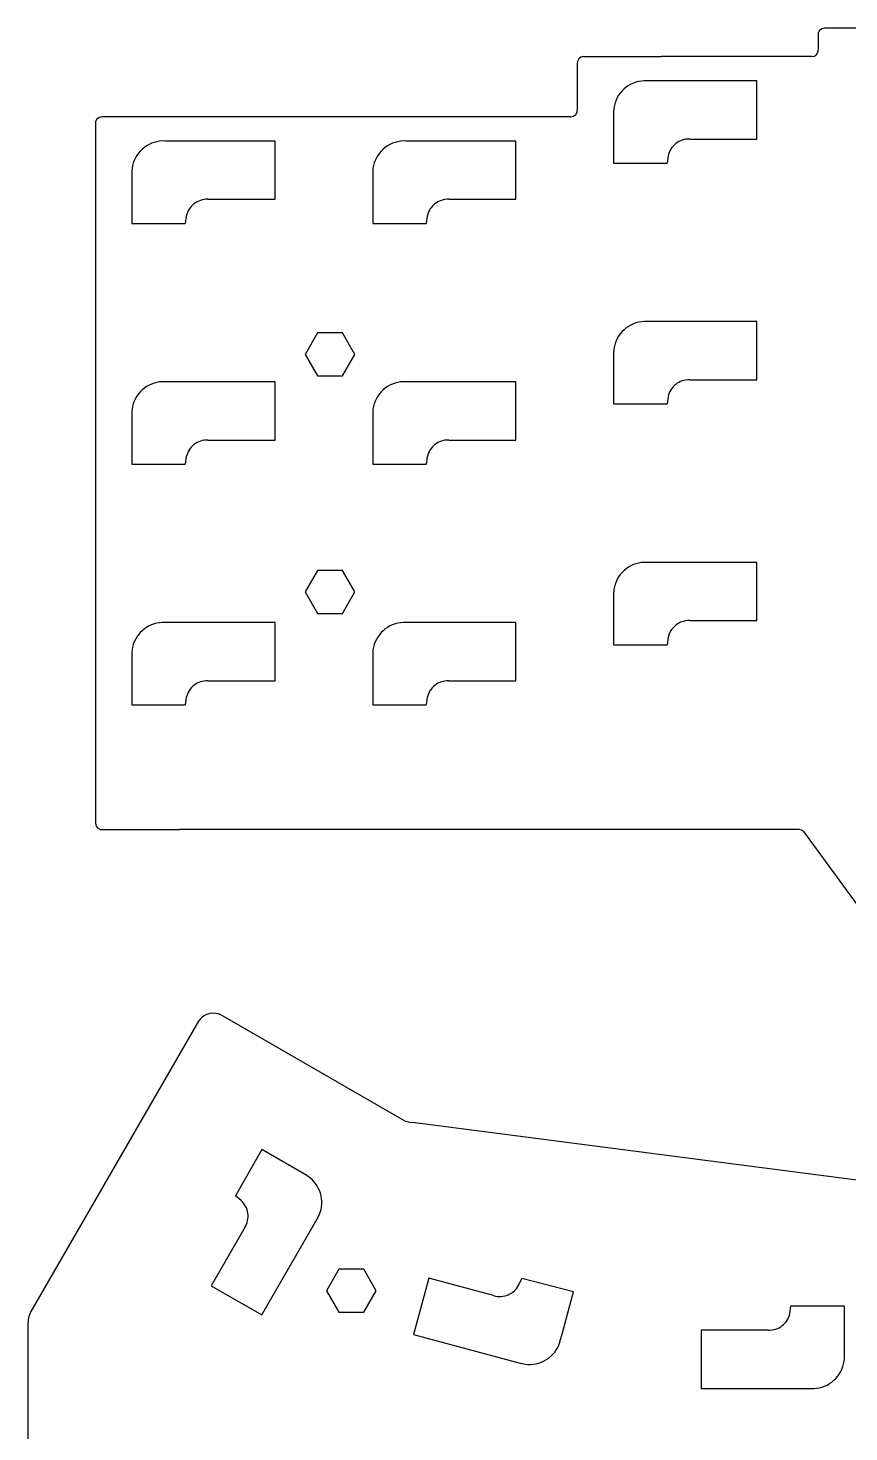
# Model space of a CAD drawing. Header units: inches. Extents: x 1.34 to 6.81, y 0.67 to 7.33.
# Drawn here: x 1.338 to 3.887, y 2.965 to 7.326 of the extents above; entities that cross this region are included whole.
import ezdxf

# ---------------------------------------------------------------- set-up
doc = ezdxf.new("R2010")
doc.units = ezdxf.units.IN
doc.header["$MEASUREMENT"] = 0

msp = doc.modelspace()

# ---------------------------------------------------------------- linework, layer by layer
at = {"color": 7, "linetype": 'Continuous', "lineweight": 25}
for p, q in [((3.7917, 7.3112), (3.791, 7.3063)), ((3.791, 7.3063), (3.791, 7.2571)), ((3.7955, 7.3188), (3.7917, 7.3112)), ((3.8022, 7.3241), (3.7955, 7.3188)), ((3.8107, 7.3261), (3.8022, 7.3241)), ((4.48, 7.3261), (3.8107, 7.3261)), ((3.7799, 7.2393), (3.7866, 7.2446)), ((3.7866, 7.2446), (3.7904, 7.2522)), ((3.7904, 7.2522), (3.791, 7.2571)), ((3.0436, 7.2226), (3.043, 7.2177)), ((3.043, 7.2177), (3.043, 7.0701)), ((3.0475, 7.2302), (3.0436, 7.2226)), ((3.0542, 7.2355), (3.0475, 7.2302)), ((3.0627, 7.2374), (3.0542, 7.2355)), ((3.0627, 7.2374), (3.3039, 7.2374)), ((3.4913, 7.2375), (3.3039, 7.2374)), ((3.7713, 7.2375), (3.4913, 7.2375)), ((3.7713, 7.2375), (3.7799, 7.2393)), ((3.2173, 7.1551), (3.2095, 7.1515)), ((3.2254, 7.158), (3.2173, 7.1551)), ((3.2338, 7.1602), (3.2254, 7.158)), ((3.2423, 7.1616), (3.2338, 7.1602)), ((3.2508, 7.1623), (3.2423, 7.1616)), ((3.2584, 7.1622), (3.2508, 7.1623)), ((3.6009, 7.1622), (3.2584, 7.1622)), ((3.6009, 6.9811), (3.6009, 7.1622)), ((3.1673, 7.1099), (3.1636, 7.1022)), ((3.1717, 7.1173), (3.1673, 7.1099)), ((3.1767, 7.1243), (3.1717, 7.1173)), ((3.1822, 7.1309), (3.1767, 7.1243)), ((3.1884, 7.1369), (3.1822, 7.1309)), ((3.195, 7.1424), (3.1884, 7.1369)), ((3.2021, 7.1473), (3.195, 7.1424)), ((3.2095, 7.1515), (3.2021, 7.1473)), ((3.0424, 7.0652), (3.043, 7.0701)), ((3.1562, 7.0706), (3.156, 7.0697)), ((3.156, 7.0697), (3.156, 6.9063)), ((3.1568, 7.0773), (3.1562, 7.0706)), ((3.1584, 7.0858), (3.1568, 7.0773)), ((3.1607, 7.0941), (3.1584, 7.0858)), ((3.1636, 7.1022), (3.1607, 7.0941)), ((1.5476, 7.0356), (1.5469, 7.0307)), ((1.5469, 7.0307), (1.5469, 4.8555)), ((1.5514, 7.0432), (1.5476, 7.0356)), ((1.5581, 7.0485), (1.5514, 7.0432)), ((1.5666, 7.0504), (1.5581, 7.0485)), ((3.0233, 7.0504), (1.5666, 7.0504)), ((3.0233, 7.0504), (3.0319, 7.0523)), ((3.0319, 7.0523), (3.0385, 7.0576)), ((3.0385, 7.0576), (3.0424, 7.0652)), ((3.3746, 6.9794), (3.3691, 6.9779)), ((3.3803, 6.9805), (3.3746, 6.9794)), ((3.386, 6.981), (3.3803, 6.9805)), ((3.3924, 6.9811), (3.386, 6.981)), ((3.3924, 6.9811), (3.6009, 6.9811)), ((1.6806, 6.9373), (1.6756, 6.9303)), ((1.6862, 6.9439), (1.6806, 6.9373)), ((1.6923, 6.9499), (1.6862, 6.9439)), ((1.6989, 6.9554), (1.6923, 6.9499)), ((1.706, 6.9603), (1.6989, 6.9554)), ((1.7135, 6.9645), (1.706, 6.9603)), ((1.7213, 6.9681), (1.7135, 6.9645)), ((1.7294, 6.971), (1.7213, 6.9681)), ((1.7377, 6.9731), (1.7294, 6.971)), ((1.7462, 6.9746), (1.7377, 6.9731)), ((1.7547, 6.9753), (1.7462, 6.9746)), ((1.7624, 6.9752), (1.7547, 6.9753)), ((2.1048, 6.9752), (1.7624, 6.9752)), ((2.1048, 6.7941), (2.1048, 6.9752)), ((2.4286, 6.9373), (2.4237, 6.9303)), ((2.4342, 6.9439), (2.4286, 6.9373)), ((2.4403, 6.9499), (2.4342, 6.9439)), ((2.447, 6.9554), (2.4403, 6.9499)), ((2.454, 6.9603), (2.447, 6.9554)), ((2.4615, 6.9645), (2.454, 6.9603)), ((2.4693, 6.9681), (2.4615, 6.9645)), ((2.4774, 6.971), (2.4693, 6.9681)), ((2.4857, 6.9731), (2.4774, 6.971)), ((2.4942, 6.9746), (2.4857, 6.9731)), ((2.5028, 6.9753), (2.4942, 6.9746)), ((2.5104, 6.9752), (2.5028, 6.9753)), ((2.8528, 6.9752), (2.5104, 6.9752)), ((2.8528, 6.7941), (2.8528, 6.9752)), ((3.3286, 6.9398), (3.3267, 6.9344)), ((3.331, 6.945), (3.3286, 6.9398)), ((3.3338, 6.95), (3.331, 6.945)), ((3.337, 6.9548), (3.3338, 6.95)), ((3.3406, 6.9592), (3.337, 6.9548)), ((3.3446, 6.9633), (3.3406, 6.9592)), ((3.349, 6.9671), (3.3446, 6.9633)), ((3.3536, 6.9704), (3.349, 6.9671)), ((3.3586, 6.9733), (3.3536, 6.9704)), ((3.3638, 6.9758), (3.3586, 6.9733)), ((3.3691, 6.9779), (3.3638, 6.9758)), ((1.6623, 6.8988), (1.6608, 6.8903)), ((1.6646, 6.9071), (1.6623, 6.8988)), ((1.6676, 6.9151), (1.6646, 6.9071)), ((1.6713, 6.9229), (1.6676, 6.9151)), ((1.6756, 6.9303), (1.6713, 6.9229)), ((2.4103, 6.8988), (2.4088, 6.8903)), ((2.4126, 6.9071), (2.4103, 6.8988)), ((2.4156, 6.9151), (2.4126, 6.9071)), ((2.4193, 6.9229), (2.4156, 6.9151)), ((2.4237, 6.9303), (2.4193, 6.9229)), ((3.156, 6.9063), (3.3219, 6.9063)), ((3.3253, 6.9289), (3.3219, 6.9063)), ((3.3267, 6.9344), (3.3253, 6.9289)), ((1.66, 6.8823), (1.6599, 6.8813)), ((1.6599, 6.8813), (1.6599, 6.7193)), ((1.6608, 6.8903), (1.66, 6.8823)), ((2.4088, 6.8903), (2.408, 6.8817)), ((2.408, 6.8817), (2.408, 6.7193)), ((1.8377, 6.763), (1.8349, 6.758)), ((1.8409, 6.7678), (1.8377, 6.763)), ((1.8446, 6.7722), (1.8409, 6.7678)), ((1.8486, 6.7763), (1.8446, 6.7722)), ((1.8529, 6.78), (1.8486, 6.7763)), ((1.8576, 6.7834), (1.8529, 6.78)), ((1.8625, 6.7863), (1.8576, 6.7834)), ((1.8677, 6.7888), (1.8625, 6.7863)), ((1.8731, 6.7908), (1.8677, 6.7888)), ((1.8786, 6.7924), (1.8731, 6.7908)), ((1.8842, 6.7935), (1.8786, 6.7924)), ((1.8899, 6.794), (1.8842, 6.7935)), ((1.8963, 6.7941), (1.8899, 6.794)), ((1.8963, 6.7941), (2.1048, 6.7941)), ((2.5857, 6.763), (2.5829, 6.758)), ((2.589, 6.7678), (2.5857, 6.763)), ((2.5926, 6.7722), (2.589, 6.7678)), ((2.5966, 6.7763), (2.5926, 6.7722)), ((2.601, 6.78), (2.5966, 6.7763)), ((2.6056, 6.7834), (2.601, 6.78)), ((2.6105, 6.7863), (2.6056, 6.7834)), ((2.6157, 6.7888), (2.6105, 6.7863)), ((2.6211, 6.7908), (2.6157, 6.7888)), ((2.6266, 6.7924), (2.6211, 6.7908)), ((2.6322, 6.7935), (2.6266, 6.7924)), ((2.638, 6.794), (2.6322, 6.7935)), ((2.6443, 6.7941), (2.638, 6.794)), ((2.6443, 6.7941), (2.8528, 6.7941)), ((1.6599, 6.7193), (1.8258, 6.7193)), ((1.8292, 6.7419), (1.8258, 6.7193)), ((1.8306, 6.7474), (1.8292, 6.7419)), ((1.8325, 6.7528), (1.8306, 6.7474)), ((1.8349, 6.758), (1.8325, 6.7528)), ((2.408, 6.7193), (2.5739, 6.7193)), ((2.5773, 6.7419), (2.5739, 6.7193)), ((2.5787, 6.7474), (2.5773, 6.7419)), ((2.5806, 6.7528), (2.5787, 6.7474)), ((2.5829, 6.758), (2.5806, 6.7528)), ((3.2338, 6.4121), (3.2254, 6.41)), ((3.2422, 6.4136), (3.2338, 6.4121)), ((3.2508, 6.4142), (3.2422, 6.4136)), ((3.2584, 6.4142), (3.2508, 6.4142)), ((3.6009, 6.4142), (3.2584, 6.4142)), ((3.6009, 6.2331), (3.6009, 6.4142)), ((2.2367, 6.3793), (2.198, 6.3123)), ((2.3139, 6.3793), (2.2367, 6.3793)), ((2.3526, 6.3123), (2.3139, 6.3793)), ((3.1717, 6.3693), (3.1673, 6.3619)), ((3.1767, 6.3763), (3.1717, 6.3693)), ((3.1822, 6.3829), (3.1767, 6.3763)), ((3.1884, 6.3889), (3.1822, 6.3829)), ((3.195, 6.3944), (3.1884, 6.3889)), ((3.2021, 6.3992), (3.195, 6.3944)), ((3.2095, 6.4035), (3.2021, 6.3992)), ((3.2173, 6.4071), (3.2095, 6.4035)), ((3.2254, 6.41), (3.2173, 6.4071)), ((3.1568, 6.3293), (3.1562, 6.3223)), ((3.1584, 6.3378), (3.1568, 6.3293)), ((3.1607, 6.3461), (3.1584, 6.3378)), ((3.1636, 6.3541), (3.1607, 6.3461)), ((3.1673, 6.3619), (3.1636, 6.3541)), ((2.198, 6.3123), (2.2367, 6.2454)), ((2.3139, 6.2454), (2.3526, 6.3123)), ((3.1562, 6.3223), (3.156, 6.3213)), ((3.156, 6.3213), (3.156, 6.1583)), ((2.2367, 6.2454), (2.3139, 6.2454)), ((1.6862, 6.1958), (1.6806, 6.1893)), ((1.6923, 6.2019), (1.6862, 6.1958)), ((1.6989, 6.2074), (1.6923, 6.2019)), ((1.706, 6.2122), (1.6989, 6.2074)), ((1.7135, 6.2165), (1.706, 6.2122)), ((1.7213, 6.2201), (1.7135, 6.2165)), ((1.7294, 6.2229), (1.7213, 6.2201)), ((1.7377, 6.2251), (1.7294, 6.2229)), ((1.7462, 6.2265), (1.7377, 6.2251)), ((1.7547, 6.2272), (1.7462, 6.2265)), ((1.7624, 6.2272), (1.7547, 6.2272)), ((2.1048, 6.2272), (1.7624, 6.2272)), ((2.1048, 6.0461), (2.1048, 6.2272)), ((2.4342, 6.1958), (2.4286, 6.1893)), ((2.4403, 6.2019), (2.4342, 6.1958)), ((2.447, 6.2074), (2.4403, 6.2019)), ((2.454, 6.2122), (2.447, 6.2074)), ((2.4615, 6.2165), (2.454, 6.2122)), ((2.4693, 6.2201), (2.4615, 6.2165)), ((2.4774, 6.2229), (2.4693, 6.2201)), ((2.4857, 6.2251), (2.4774, 6.2229)), ((2.4942, 6.2265), (2.4857, 6.2251)), ((2.5028, 6.2272), (2.4942, 6.2265)), ((2.5104, 6.2272), (2.5028, 6.2272)), ((2.8528, 6.2272), (2.5104, 6.2272)), ((2.8528, 6.0461), (2.8528, 6.2272)), ((3.331, 6.197), (3.3286, 6.1918)), ((3.3338, 6.202), (3.331, 6.197)), ((3.337, 6.2067), (3.3338, 6.202)), ((3.3406, 6.2112), (3.337, 6.2067)), ((3.3446, 6.2153), (3.3406, 6.2112)), ((3.349, 6.219), (3.3446, 6.2153)), ((3.3536, 6.2224), (3.349, 6.219)), ((3.3586, 6.2253), (3.3536, 6.2224)), ((3.3638, 6.2278), (3.3586, 6.2253)), ((3.3691, 6.2298), (3.3638, 6.2278)), ((3.3746, 6.2314), (3.3691, 6.2298)), ((3.3803, 6.2324), (3.3746, 6.2314)), ((3.386, 6.233), (3.3803, 6.2324)), ((3.3924, 6.2331), (3.386, 6.233)), ((3.3924, 6.2331), (3.6009, 6.2331)), ((1.6623, 6.1508), (1.6608, 6.1423)), ((1.6646, 6.159), (1.6623, 6.1508)), ((1.6676, 6.1671), (1.6646, 6.159)), ((1.6713, 6.1749), (1.6676, 6.1671)), ((1.6756, 6.1823), (1.6713, 6.1749)), ((1.6806, 6.1893), (1.6756, 6.1823)), ((2.4103, 6.1508), (2.4088, 6.1423)), ((2.4126, 6.1591), (2.4103, 6.1508)), ((2.4156, 6.1671), (2.4126, 6.1591)), ((2.4193, 6.1749), (2.4156, 6.1671)), ((2.4237, 6.1823), (2.4193, 6.1749)), ((2.4286, 6.1893), (2.4237, 6.1823)), ((3.156, 6.1583), (3.3219, 6.1583)), ((3.3253, 6.1809), (3.3219, 6.1583)), ((3.3267, 6.1863), (3.3253, 6.1809)), ((3.3286, 6.1918), (3.3267, 6.1863)), ((1.66, 6.1343), (1.6599, 6.1333)), ((1.6599, 6.1333), (1.6599, 5.9713)), ((1.6608, 6.1423), (1.66, 6.1343)), ((2.4088, 6.1423), (2.408, 6.1337)), ((2.408, 6.1337), (2.408, 5.9713)), ((1.8409, 6.0197), (1.8377, 6.015)), ((1.8446, 6.0242), (1.8409, 6.0197)), ((1.8486, 6.0283), (1.8446, 6.0242)), ((1.8529, 6.032), (1.8486, 6.0283)), ((1.8576, 6.0354), (1.8529, 6.032)), ((1.8625, 6.0383), (1.8576, 6.0354)), ((1.8677, 6.0408), (1.8625, 6.0383)), ((1.8731, 6.0428), (1.8677, 6.0408)), ((1.8786, 6.0444), (1.8731, 6.0428)), ((1.8842, 6.0454), (1.8786, 6.0444)), ((1.8899, 6.046), (1.8842, 6.0454)), ((1.8963, 6.0461), (1.8899, 6.046)), ((1.8963, 6.0461), (2.1048, 6.0461)), ((2.589, 6.0197), (2.5857, 6.015)), ((2.5926, 6.0242), (2.589, 6.0197)), ((2.5966, 6.0283), (2.5926, 6.0242)), ((2.601, 6.032), (2.5966, 6.0283)), ((2.6056, 6.0354), (2.601, 6.032)), ((2.6105, 6.0383), (2.6056, 6.0354)), ((2.6157, 6.0408), (2.6105, 6.0383)), ((2.6211, 6.0428), (2.6157, 6.0408)), ((2.6266, 6.0444), (2.6211, 6.0428)), ((2.6322, 6.0454), (2.6266, 6.0444)), ((2.638, 6.046), (2.6322, 6.0454)), ((2.6443, 6.0461), (2.638, 6.046)), ((2.6443, 6.0461), (2.8528, 6.0461)), ((1.8292, 5.9939), (1.8258, 5.9713)), ((1.8306, 5.9993), (1.8292, 5.9939)), ((1.8325, 6.0048), (1.8306, 5.9993)), ((1.8349, 6.01), (1.8325, 6.0048)), ((1.8377, 6.015), (1.8349, 6.01)), ((2.5773, 5.9939), (2.5739, 5.9713)), ((2.5787, 5.9993), (2.5773, 5.9939)), ((2.5806, 6.0048), (2.5787, 5.9993)), ((2.5829, 6.01), (2.5806, 6.0048)), ((2.5857, 6.015), (2.5829, 6.01)), ((1.6599, 5.9713), (1.8258, 5.9713)), ((2.408, 5.9713), (2.5739, 5.9713)), ((2.2367, 5.6411), (2.198, 5.5742)), ((2.3139, 5.6411), (2.2367, 5.6411)), ((2.3526, 5.5742), (2.3139, 5.6411)), ((3.1767, 5.6283), (3.1717, 5.6213)), ((3.1822, 5.6348), (3.1767, 5.6283)), ((3.1884, 5.6408), (3.1822, 5.6348)), ((3.195, 5.6463), (3.1884, 5.6408)), ((3.2021, 5.6512), (3.195, 5.6463)), ((3.2095, 5.6555), (3.2021, 5.6512)), ((3.2173, 5.659), (3.2095, 5.6555)), ((3.2254, 5.6619), (3.2173, 5.659)), ((3.2338, 5.6641), (3.2254, 5.6619)), ((3.2422, 5.6655), (3.2338, 5.6641)), ((3.2508, 5.6662), (3.2422, 5.6655)), ((3.2584, 5.6662), (3.2508, 5.6662)), ((3.6009, 5.6662), (3.2584, 5.6662)), ((3.6009, 5.4851), (3.6009, 5.6662)), ((3.1584, 5.5897), (3.1568, 5.5813)), ((3.1607, 5.598), (3.1584, 5.5897)), ((3.1636, 5.6061), (3.1607, 5.598)), ((3.1673, 5.6138), (3.1636, 5.6061)), ((3.1717, 5.6213), (3.1673, 5.6138)), ((2.198, 5.5742), (2.2367, 5.5072)), ((2.3139, 5.5072), (2.3526, 5.5742)), ((3.1562, 5.5746), (3.156, 5.5736)), ((3.156, 5.5736), (3.156, 5.4103)), ((3.1568, 5.5813), (3.1562, 5.5746)), ((2.2367, 5.5072), (2.3139, 5.5072)), ((1.6923, 5.4538), (1.6862, 5.4478)), ((1.6989, 5.4593), (1.6923, 5.4538)), ((1.706, 5.4642), (1.6989, 5.4593)), ((1.7135, 5.4685), (1.706, 5.4642)), ((1.7213, 5.472), (1.7135, 5.4685)), ((1.7294, 5.4749), (1.7213, 5.472)), ((1.7377, 5.4771), (1.7294, 5.4749)), ((1.7462, 5.4785), (1.7377, 5.4771)), ((1.7547, 5.4792), (1.7462, 5.4785)), ((1.7624, 5.4792), (1.7547, 5.4792)), ((2.1048, 5.4792), (1.7624, 5.4792)), ((2.1048, 5.2981), (2.1048, 5.4792)), ((2.4403, 5.4538), (2.4342, 5.4478)), ((2.447, 5.4593), (2.4403, 5.4538)), ((2.454, 5.4642), (2.447, 5.4593)), ((2.4615, 5.4685), (2.454, 5.4642)), ((2.4693, 5.472), (2.4615, 5.4685)), ((2.4774, 5.4749), (2.4693, 5.472)), ((2.4857, 5.4771), (2.4774, 5.4749)), ((2.4942, 5.4785), (2.4857, 5.4771)), ((2.5028, 5.4792), (2.4942, 5.4785)), ((2.5104, 5.4792), (2.5028, 5.4792)), ((2.8528, 5.4792), (2.5104, 5.4792)), ((2.8528, 5.2981), (2.8528, 5.4792)), ((3.3338, 5.454), (3.331, 5.449)), ((3.337, 5.4587), (3.3338, 5.454)), ((3.3406, 5.4631), (3.337, 5.4587)), ((3.3446, 5.4673), (3.3406, 5.4631)), ((3.349, 5.471), (3.3446, 5.4673)), ((3.3536, 5.4743), (3.349, 5.471)), ((3.3586, 5.4773), (3.3536, 5.4743)), ((3.3638, 5.4798), (3.3586, 5.4773)), ((3.3691, 5.4818), (3.3638, 5.4798)), ((3.3746, 5.4833), (3.3691, 5.4818)), ((3.3803, 5.4844), (3.3746, 5.4833)), ((3.386, 5.485), (3.3803, 5.4844)), ((3.3923, 5.4851), (3.386, 5.485)), ((3.3923, 5.4851), (3.6009, 5.4851)), ((1.6646, 5.411), (1.6623, 5.4027)), ((1.6676, 5.4191), (1.6646, 5.411)), ((1.6713, 5.4268), (1.6676, 5.4191)), ((1.6756, 5.4343), (1.6713, 5.4268)), ((1.6806, 5.4413), (1.6756, 5.4343)), ((1.6862, 5.4478), (1.6806, 5.4413)), ((2.4126, 5.411), (2.4103, 5.4027)), ((2.4156, 5.4191), (2.4126, 5.411)), ((2.4193, 5.4268), (2.4156, 5.4191)), ((2.4237, 5.4342), (2.4193, 5.4268)), ((2.4286, 5.4413), (2.4237, 5.4342)), ((2.4342, 5.4478), (2.4286, 5.4413)), ((3.156, 5.4103), (3.3219, 5.4103)), ((3.3253, 5.4329), (3.3219, 5.4103)), ((3.3267, 5.4383), (3.3253, 5.4329)), ((3.3286, 5.4437), (3.3267, 5.4383)), ((3.331, 5.449), (3.3286, 5.4437)), ((1.66, 5.3861), (1.6599, 5.3851)), ((1.6599, 5.3851), (1.6599, 5.2232)), ((1.6608, 5.3943), (1.66, 5.3861)), ((1.6623, 5.4027), (1.6608, 5.3943)), ((2.4088, 5.3943), (2.408, 5.3857)), ((2.408, 5.3857), (2.408, 5.2232)), ((2.4103, 5.4027), (2.4088, 5.3943)), ((1.8486, 5.2802), (1.8446, 5.2761)), ((1.8529, 5.284), (1.8486, 5.2802)), ((1.8576, 5.2873), (1.8529, 5.284)), ((1.8625, 5.2903), (1.8576, 5.2873)), ((1.8677, 5.2928), (1.8625, 5.2903)), ((1.8731, 5.2948), (1.8677, 5.2928)), ((1.8786, 5.2963), (1.8731, 5.2948)), ((1.8842, 5.2974), (1.8786, 5.2963)), ((1.8899, 5.298), (1.8842, 5.2974)), ((1.8963, 5.2981), (1.8899, 5.298)), ((1.8963, 5.2981), (2.1048, 5.2981)), ((2.5966, 5.2802), (2.5926, 5.2761)), ((2.601, 5.284), (2.5966, 5.2802)), ((2.6056, 5.2873), (2.601, 5.284)), ((2.6105, 5.2903), (2.6056, 5.2873)), ((2.6157, 5.2928), (2.6105, 5.2903)), ((2.6211, 5.2948), (2.6157, 5.2928)), ((2.6266, 5.2963), (2.6211, 5.2948)), ((2.6322, 5.2974), (2.6266, 5.2963)), ((2.638, 5.298), (2.6322, 5.2974)), ((2.6443, 5.2981), (2.638, 5.298)), ((2.6443, 5.2981), (2.8528, 5.2981)), ((1.8292, 5.2459), (1.8258, 5.2232)), ((1.8306, 5.2513), (1.8292, 5.2459)), ((1.8325, 5.2567), (1.8306, 5.2513)), ((1.8349, 5.262), (1.8325, 5.2567)), ((1.8377, 5.267), (1.8349, 5.262)), ((1.8409, 5.2717), (1.8377, 5.267)), ((1.8446, 5.2761), (1.8409, 5.2717)), ((2.5773, 5.2459), (2.5739, 5.2232)), ((2.5787, 5.2513), (2.5773, 5.2459)), ((2.5806, 5.2567), (2.5787, 5.2513)), ((2.5829, 5.262), (2.5806, 5.2567)), ((2.5857, 5.267), (2.5829, 5.262)), ((2.589, 5.2717), (2.5857, 5.267)), ((2.5926, 5.2761), (2.589, 5.2717)), ((1.6599, 5.2232), (1.8258, 5.2232)), ((2.408, 5.2232), (2.5739, 5.2232)), ((1.5469, 4.8555), (1.5489, 4.847)), ((1.5489, 4.847), (1.5541, 4.8403)), ((1.5541, 4.8403), (1.5617, 4.8365)), ((1.5617, 4.8365), (1.5666, 4.8358)), ((1.5666, 4.8358), (1.8075, 4.8358)), ((3.3, 4.8358), (1.8075, 4.8358)), ((3.4905, 4.8358), (3.3, 4.8358)), ((3.732, 4.8358), (3.4905, 4.8358)), ((3.7391, 4.8345), (3.732, 4.8358)), ((3.7459, 4.8301), (3.7391, 4.8345)), ((3.7459, 4.8301), (4.161, 4.2609)), ((1.8675, 4.2411), (1.3468, 3.3383)), ((1.8676, 4.2413), (1.8675, 4.2411)), ((1.8728, 4.2478), (1.8676, 4.2413)), ((1.8787, 4.2534), (1.8728, 4.2478)), ((1.8853, 4.2579), (1.8787, 4.2534)), ((1.8924, 4.2614), (1.8853, 4.2579)), ((1.9025, 4.2644), (1.8924, 4.2614)), ((1.9129, 4.2654), (1.9025, 4.2644)), ((1.9208, 4.2648), (1.9129, 4.2654)), ((1.9286, 4.2631), (1.9208, 4.2648)), ((1.9362, 4.2602), (1.9286, 4.2631)), ((1.9434, 4.2561), (1.9362, 4.2602)), ((2.5062, 3.9308), (1.9434, 4.2561)), ((2.5062, 3.9308), (2.5141, 3.9287)), ((2.5141, 3.9287), (2.5222, 3.927)), ((2.5222, 3.927), (2.5303, 3.9259)), ((2.5303, 3.9259), (2.5319, 3.9257)), ((3.9757, 3.7379), (2.5319, 3.9257)), ((2.0641, 3.8415), (1.9823, 3.6975)), ((2.2036, 3.7609), (2.0641, 3.8415)), ((2.2044, 3.7605), (2.2036, 3.7609)), ((2.2119, 3.7551), (2.2044, 3.7605)), ((2.2185, 3.7496), (2.2119, 3.7551)), ((2.2245, 3.7434), (2.2185, 3.7496)), ((2.23, 3.7368), (2.2245, 3.7434)), ((2.2349, 3.7297), (2.23, 3.7368)), ((2.2391, 3.7223), (2.2349, 3.7297)), ((2.2427, 3.7144), (2.2391, 3.7223)), ((2.2456, 3.7064), (2.2427, 3.7144)), ((1.999, 3.6836), (1.9823, 3.6975)), ((2.0032, 3.6795), (1.999, 3.6836)), ((2.0069, 3.6751), (2.0032, 3.6795)), ((2.0103, 3.6705), (2.0069, 3.6751)), ((2.0132, 3.6656), (2.0103, 3.6705)), ((2.0157, 3.6604), (2.0132, 3.6656)), ((2.2478, 3.698), (2.2456, 3.7064)), ((2.2475, 3.6554), (2.249, 3.6638)), ((2.2492, 3.6896), (2.2478, 3.698)), ((2.249, 3.6638), (2.2498, 3.6724)), ((2.2499, 3.681), (2.2492, 3.6896)), ((2.2498, 3.6724), (2.2499, 3.681)), ((2.0177, 3.655), (2.0157, 3.6604)), ((2.0193, 3.6495), (2.0177, 3.655)), ((2.0182, 3.6155), (2.0196, 3.621)), ((2.0203, 3.6439), (2.0193, 3.6495)), ((2.0196, 3.621), (2.0206, 3.6267)), ((2.0209, 3.6381), (2.0203, 3.6439)), ((2.0206, 3.6267), (2.021, 3.6324)), ((2.021, 3.6324), (2.0209, 3.6381)), ((2.0634, 3.3281), (2.2346, 3.6247)), ((2.2346, 3.6247), (2.2385, 3.6313)), ((2.2385, 3.6313), (2.2422, 3.639)), ((2.2422, 3.639), (2.2452, 3.6471)), ((2.2452, 3.6471), (2.2475, 3.6554)), ((2.0108, 3.5993), (1.9066, 3.4187)), ((2.0108, 3.5993), (2.0139, 3.6048)), ((2.0139, 3.6048), (2.0163, 3.6101)), ((2.0163, 3.6101), (2.0182, 3.6155)), ((2.3032, 3.4701), (2.2645, 3.4032)), ((2.3804, 3.4701), (2.3032, 3.4701)), ((2.4191, 3.4032), (2.3804, 3.4701)), ((1.9066, 3.4187), (2.0634, 3.3281)), ((2.2645, 3.4032), (2.3032, 3.3362)), ((2.3804, 3.3362), (2.4191, 3.4032)), ((2.582, 3.4422), (2.5351, 3.2672)), ((2.7834, 3.3882), (2.582, 3.4422)), ((2.8437, 3.3993), (2.848, 3.4031)), ((2.848, 3.4031), (2.852, 3.4072)), ((2.852, 3.4072), (2.8557, 3.4116)), ((2.8557, 3.4116), (2.8589, 3.4164)), ((2.8589, 3.4164), (2.8617, 3.4214)), ((2.8617, 3.4214), (2.8709, 3.4412)), ((3.0312, 3.3995), (2.8709, 3.4412)), ((2.7834, 3.3882), (2.7896, 3.3866)), ((2.7896, 3.3866), (2.7952, 3.3857)), ((2.7952, 3.3857), (2.8009, 3.3853)), ((2.8009, 3.3853), (2.8067, 3.3853)), ((2.8067, 3.3853), (2.8124, 3.3859)), ((2.8124, 3.3859), (2.818, 3.387)), ((2.818, 3.387), (2.8236, 3.3885)), ((2.8236, 3.3885), (2.8289, 3.3906)), ((2.8289, 3.3906), (2.8341, 3.3931)), ((2.8341, 3.3931), (2.839, 3.396)), ((2.839, 3.396), (2.8437, 3.3993)), ((2.9969, 3.2719), (3.0312, 3.3995)), ((1.3403, 3.3227), (1.3385, 3.314)), ((1.3433, 3.3312), (1.3403, 3.3227)), ((1.3468, 3.3383), (1.3433, 3.3312)), ((2.3032, 3.3362), (2.3804, 3.3362)), ((3.6948, 3.3117), (3.6976, 3.3167)), ((3.6976, 3.3167), (3.6999, 3.322)), ((3.6999, 3.322), (3.7018, 3.3274)), ((3.7018, 3.3274), (3.7032, 3.3328)), ((3.7032, 3.3328), (3.7066, 3.3554)), ((3.8725, 3.3554), (3.7066, 3.3554)), ((3.8725, 3.193), (3.8725, 3.3554)), ((1.3385, 3.314), (1.3379, 3.305)), ((1.3379, 3.305), (1.3379, 3.3038)), ((1.3379, 0.9623), (1.3379, 3.3038)), ((2.9894, 3.244), (2.9969, 3.2719)), ((3.6362, 3.2806), (3.4276, 3.2806)), ((3.4276, 3.2806), (3.4276, 3.0995)), ((3.6362, 3.2806), (3.6425, 3.2807)), ((3.6425, 3.2807), (3.6482, 3.2813)), ((3.6482, 3.2813), (3.6539, 3.2823)), ((3.6539, 3.2823), (3.6594, 3.2839)), ((3.6594, 3.2839), (3.6648, 3.2859)), ((3.6648, 3.2859), (3.6699, 3.2884)), ((3.6699, 3.2884), (3.6749, 3.2913)), ((3.6749, 3.2913), (3.6795, 3.2947)), ((3.6795, 3.2947), (3.6839, 3.2984)), ((3.6839, 3.2984), (3.6879, 3.3025)), ((3.6879, 3.3025), (3.6915, 3.307)), ((3.6915, 3.307), (3.6948, 3.3117)), ((2.5351, 3.2672), (2.8659, 3.1786)), ((2.9823, 3.2265), (2.986, 3.2343)), ((2.986, 3.2343), (2.9892, 3.243)), ((2.9892, 3.243), (2.9894, 3.244)), ((2.9323, 3.1813), (2.9401, 3.1849)), ((2.9401, 3.1849), (2.9476, 3.1892)), ((2.9476, 3.1892), (2.9547, 3.1941)), ((2.9547, 3.1941), (2.9613, 3.1995)), ((2.9613, 3.1995), (2.9674, 3.2056)), ((2.9674, 3.2056), (2.973, 3.2121)), ((2.973, 3.2121), (2.978, 3.2191)), ((2.978, 3.2191), (2.9823, 3.2265)), ((3.8702, 3.1759), (3.8717, 3.1844)), ((3.8717, 3.1844), (3.8725, 3.193)), ((2.8659, 3.1786), (2.8732, 3.1766)), ((2.8732, 3.1766), (2.8817, 3.175)), ((2.8817, 3.175), (2.8902, 3.1742)), ((2.8902, 3.1742), (2.8988, 3.1742)), ((2.8988, 3.1742), (2.9074, 3.1749)), ((2.9074, 3.1749), (2.9159, 3.1763)), ((2.9159, 3.1763), (2.9242, 3.1785)), ((2.9242, 3.1785), (2.9323, 3.1813)), ((3.8519, 3.1374), (3.8568, 3.1444)), ((3.8568, 3.1444), (3.8612, 3.1518)), ((3.8612, 3.1518), (3.8649, 3.1596)), ((3.8649, 3.1596), (3.8679, 3.1677)), ((3.8679, 3.1677), (3.8702, 3.1759)), ((3.4276, 3.0995), (3.7701, 3.0995)), ((3.7701, 3.0995), (3.7777, 3.0995)), ((3.7777, 3.0995), (3.7863, 3.1002)), ((3.7863, 3.1002), (3.7948, 3.1016)), ((3.7948, 3.1016), (3.8031, 3.1038)), ((3.8031, 3.1038), (3.8112, 3.1067)), ((3.8112, 3.1067), (3.819, 3.1102)), ((3.819, 3.1102), (3.8264, 3.1145)), ((3.8264, 3.1145), (3.8335, 3.1194)), ((3.8335, 3.1194), (3.8402, 3.1248)), ((3.8402, 3.1248), (3.8463, 3.1309)), ((3.8463, 3.1309), (3.8519, 3.1374))]:
    msp.add_line(p, q, dxfattribs=at)

doc.saveas('drawing.dxf')
